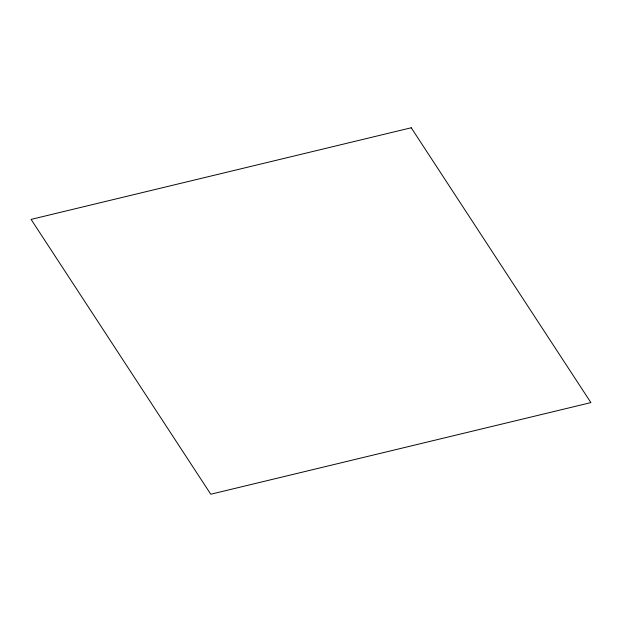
<?xml version="1.0" encoding="UTF-8"?>
<svg xmlns="http://www.w3.org/2000/svg" width="622" height="622" viewBox="0 0 622 622"><rect width="100%" height="100%" fill="white"/><g stroke="black" fill="none" stroke-linecap="round" stroke-linejoin="round"><path stroke-width="0.93" d="M411.228 127.767L31.1 219.395L210.772 494.233L590.9 402.605L411.228 127.767"/></g></svg>
